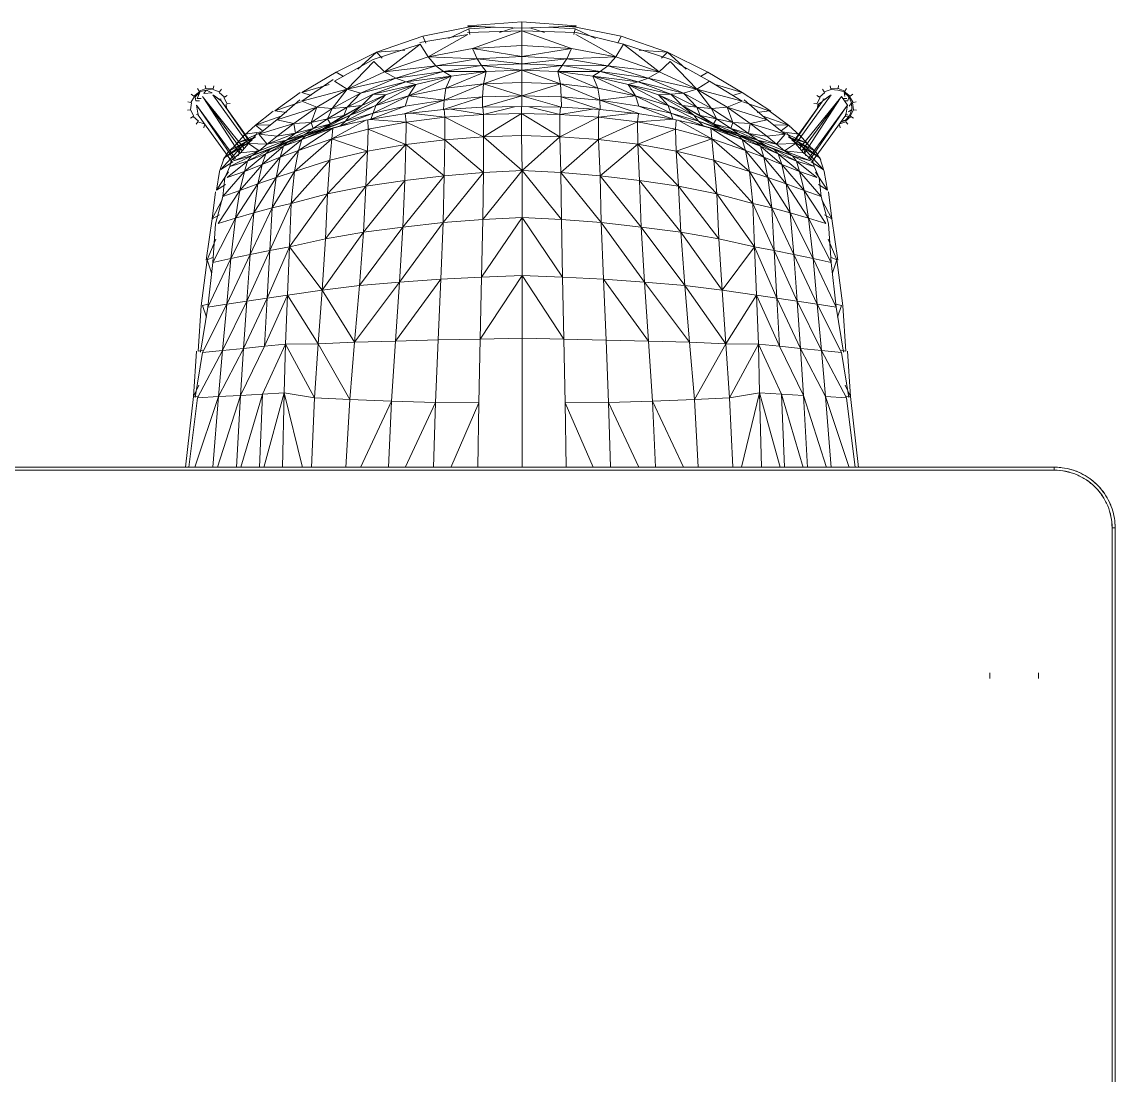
# Model space of a CAD drawing. Header units: millimetres. Extents: x 79795 to 317870, y -36033 to 97293.
# Drawn here: x 200288 to 201007, y 25207 to 25900 of the extents above; entities that cross this region are included whole.
import ezdxf

# ---------------------------------------------------------------- set-up
doc = ezdxf.new("R2010")
doc.units = ezdxf.units.MM
doc.header["$MEASUREMENT"] = 0
doc.layers.get('0').update_dxf_attribs({"linetype": 'CONTINUOUS'})
doc.layers.add('G-IMPT', color=8, linetype='CONTINUOUS', lineweight=9)

# ---------------------------------------------------------------- blocks, each defined once
blk = doc.blocks.new('OLA high stool - Kin high stool_dwg_KIN602 - GLIDES-V345-Level 4')
at = {"layer": 'G-IMPT'}
for p, q in [((-8.325, 8.349), (-8.215, 8.496)), ((-8.264, 8.564), (-8.215, 8.496)), ((-8.203, 8.48), (-8.046, 8.574)), ((-8.066, 8.655), (-8.046, 8.574)), ((-8.041, 8.554), (-7.859, 8.581)), ((-7.848, 8.663), (-7.859, 8.581)), ((-7.859, 8.581), (-7.695, 8.499)), ((-7.643, 8.587), (-7.684, 8.516)), ((-7.684, 8.516), (-7.564, 8.377)), ((-8.413, 8.404), (-8.342, 8.359)), ((-8.342, 8.359), (-8.407, 8.184)), ((-8.325, 8.349), (-8.367, 8.178)), ((-8.367, 8.178), (-8.278, 8.234)), ((-8.308, 8.338), (-8.192, 8.463)), ((-8.308, 8.338), (-8.153, 8.41)), ((-8.298, 8.02), (-8.278, 8.234)), ((-8.192, 8.463), (-8.087, 8.441)), ((-8.153, 8.41), (-8.15, 8.309)), ((-8.087, 8.441), (-8.088, 8.354)), ((-7.738, 8.426), (-7.745, 8.372)), ((-7.483, 8.439), (-7.547, 8.389)), ((-7.547, 8.389), (-7.493, 8.226)), ((-7.392, 8.24), (-7.47, 8.219)), ((-8.407, 8.184), (-8.488, 8.199)), ((-8.48, 7.981), (-8.4, 7.998)), ((-8.407, 8.184), (-8.4, 7.998)), ((-8.4, 7.998), (-8.367, 8.178)), ((-8.322, 7.828), (-8.38, 8.002)), ((-8.367, 8.178), (-8.298, 8.02)), ((-8.389, 7.783), (-8.322, 7.828)), ((-8.185, 7.701), (-8.306, 7.84)), ((-8.229, 7.634), (-8.185, 7.701)), ((-8.01, 7.636), (-8.175, 7.718)), ((-8.133, 7.86), (-8.13, 7.788)), ((-8.13, 7.788), (-8.123, 7.847)), ((-7.893, 7.648), (-8.007, 7.656)), ((-8.025, 7.558), (-8.01, 7.636)), ((-8.185, -7.701), (-8.229, -7.634)), ((-8.01, -7.636), (-8.175, -7.718)), ((-8.01, -7.636), (-8.025, -7.558)), ((-8.322, -7.828), (-8.389, -7.783)), ((-8.322, -7.828), (-8.38, -8.002)), ((-8.185, -7.701), (-8.306, -7.84)), ((-8.133, -7.86), (-8.13, -7.788)), ((-8.13, -7.788), (-8.122, -7.846)), ((-8.004, -7.676), (-8.062, -7.763)), ((-7.893, -7.648), (-8.007, -7.656)), ((-8.004, -7.676), (-7.936, -7.679)), ((-8.488, -8.199), (-8.407, -8.184)), ((-8.4, -7.998), (-8.48, -7.981)), ((-8.48, -7.983), (-8.48, -7.981)), ((-8.4, -7.998), (-8.407, -8.184)), ((-8.407, -8.184), (-8.342, -8.359)), ((-8.38, -8.002), (-8.367, -8.178)), ((-8.325, -8.349), (-8.367, -8.178)), ((-8.342, -8.359), (-8.413, -8.404)), ((-8.325, -8.349), (-8.215, -8.496)), ((-8.308, -8.338), (-8.203, -8.357)), ((-8.308, -8.338), (-8.192, -8.463)), ((-8.203, -8.48), (-8.046, -8.574)), ((-8.192, -8.463), (-8.087, -8.441)), ((-8.192, -8.463), (-8.087, -8.441)), ((-8.192, -8.463), (-8.036, -8.535)), ((-8.153, -8.41), (-8.15, -8.309)), ((-8.087, -8.441), (-8.088, -8.354)), ((-8.036, -8.535), (-7.948, -8.474)), ((-8.036, -8.535), (-7.948, -8.474)), ((-7.866, -8.541), (-7.806, -8.451)), ((-7.866, -8.541), (-7.806, -8.451)), ((-7.866, -8.541), (-7.705, -8.482)), ((-7.738, -8.426), (-7.744, -8.372)), ((-7.705, -8.482), (-7.58, -8.365)), ((-7.705, -8.482), (-7.684, -8.376)), ((-7.705, -8.482), (-7.684, -8.376)), ((-7.684, -8.516), (-7.564, -8.377)), ((-7.58, -8.365), (-7.593, -8.299)), ((-7.58, -8.365), (-7.593, -8.299)), ((-7.58, -8.365), (-7.528, -8.251)), ((-7.547, -8.389), (-7.493, -8.226)), ((-7.547, -8.389), (-7.483, -8.439)), ((-7.47, -8.219), (-7.392, -8.24)), ((-8.215, -8.496), (-8.264, -8.564)), ((-8.046, -8.574), (-8.066, -8.655)), ((-8.041, -8.554), (-7.859, -8.581)), ((-8.036, -8.535), (-7.866, -8.541)), ((-7.859, -8.581), (-7.695, -8.499)), ((-7.859, -8.581), (-7.848, -8.663)), ((-7.684, -8.516), (-7.643, -8.587))]:
    blk.add_line(p, q, dxfattribs=at)
blk = doc.blocks.new('OLA high stool - Kin high stool_dwg_KIN602 - FRAME-V346-Level 4')
at = {"layer": 'G-IMPT'}
for p, q in [((0.082, 16.677), (0.046, 16.703)), ((0.266, 16.861), (0.302, 16.835)), ((0.266, 16.861), (0.53, 16.819)), ((0.272, 16.857), (0.528, 16.816)), ((1.689, 15.884), (0.302, 16.835)), ((0.302, 16.835), (1.651, 15.849)), ((0.566, 16.793), (0.53, 16.819)), ((1.757, 15.93), (0.566, 16.793)), ((1.269, 15.517), (0, 16.437)), ((0.155, 16.219), (0, 16.437)), ((1.531, 15.739), (0.082, 16.677)), ((0.082, 16.677), (1.455, 15.673)), ((0.082, 16.677), (1.391, 15.62)), ((0.156, 16.222), (0.031, 16.396)), ((0.191, 16.192), (0.155, 16.218)), ((1.227, 15.473), (0.191, 16.192)), ((0.191, 16.192), (1.215, 15.46)), ((0, 0.425), (1.269, 1.344)), ((1.391, 1.242), (0.082, 0.184)), ((0.082, 0.184), (1.455, 1.188)), ((0.191, 0.669), (1.214, 1.401)), ((0.191, 0.669), (1.227, 1.388)), ((1.531, 1.122), (0.082, 0.184)), ((0.302, 0.026), (1.651, 1.013)), ((0.302, 0.026), (1.689, 0.978)), ((0.566, 0.068), (1.757, 0.931)), ((0.017, 0.448), (0.155, 0.643)), ((0.156, 0.64), (0.031, 0.465)), ((0.191, 0.669), (0.155, 0.643)), ((0.082, 0.184), (0.046, 0.158)), ((0.046, 0.158), (0.266, 0)), ((0.266, 0), (0.53, 0.043)), ((0.266, 0), (0.302, 0.026)), ((0.529, 0.044), (0.272, 0.004)), ((0.566, 0.068), (0.53, 0.043))]:
    blk.add_line(p, q, dxfattribs=at)
blk = doc.blocks.new('OLA high stool - Kin high stool_dwg_KIN602 - SHELL-V347-Level 4')
at = {"layer": 'G-IMPT'}
for p, q in [((-0.434, 8.506), (-1.605, 8.425)), ((-0.434, 8.506), (-0.723, 8.366)), ((-0.441, 8.398), (-0.434, 8.506)), ((-0.434, 8.506), (1.402, 8.713)), ((-0.397, 8.403), (1.402, 8.628)), ((-3.975, 8.149), (-2.784, 8.305)), ((-2.827, 8.128), (-2.792, 8.268)), ((-2.823, 7.646), (-1.571, 8.268)), ((-2.484, 8.166), (-2.792, 8.268)), ((-2.784, 8.305), (-1.609, 8.385)), ((-2.748, 8.137), (-1.576, 8.326)), ((-1.609, 8.385), (-1.628, 8.262)), ((-1.622, 7.753), (-0.397, 8.403)), ((-1.571, 8.268), (-1.622, 7.753)), ((-1.571, 8.268), (-0.404, 8.462)), ((-0.428, 7.859), (1.402, 8.471)), ((-0.397, 8.403), (-0.428, 7.859)), ((-5.733, 7.939), (-5.031, 8.022)), ((-4.908, 7.939), (-5.61, 7.749)), ((-5.031, 8.022), (-5.527, 7.763)), ((-5.031, 8.022), (-5.141, 7.829)), ((-5.047, 7.421), (-3.9, 8.007)), ((-3.961, 8.18), (-5.031, 8.022)), ((-3.9, 8.007), (-4.908, 7.939)), ((-3.975, 8.149), (-4.506, 7.925)), ((-4.038, 7.988), (-3.975, 8.149)), ((-4.004, 7.539), (-2.748, 8.137)), ((-3.9, 8.007), (-4.004, 7.539)), ((-3.638, 8.037), (-3.975, 8.149)), ((-3.9, 8.007), (-2.748, 8.137)), ((-2.748, 8.137), (-2.823, 7.646)), ((-0.428, 7.859), (1.403, 8.001)), ((-6.611, 7.712), (-6.98, 7.22)), ((-6.308, 7.795), (-6.884, 7.283)), ((-6.884, 7.283), (-6.611, 7.712)), ((-6.559, 7.738), (-6.783, 7.59)), ((-6.26, 7.828), (-6.611, 7.712)), ((-6.308, 7.795), (-6.511, 7.487)), ((-6.095, 7.695), (-6.386, 7.561)), ((-5.773, 7.909), (-6.26, 7.828)), ((-6.259, 7.187), (-5.61, 7.749)), ((-5.773, 7.909), (-6.247, 7.599)), ((-5.61, 7.749), (-6.095, 7.695)), ((-5.92, 7.678), (-5.773, 7.909)), ((-5.769, 7.303), (-4.91, 7.869)), ((-5.61, 7.749), (-5.769, 7.303)), ((-5.047, 7.421), (-4.91, 7.869)), ((-4.111, 7.04), (-2.823, 7.646)), ((-2.823, 7.646), (-4.004, 7.539)), ((-2.904, 7.127), (-1.622, 7.753)), ((-2.823, 7.646), (-2.904, 7.127)), ((-2.823, 7.646), (-1.622, 7.753)), ((-1.677, 7.21), (-0.428, 7.859)), ((-1.622, 7.753), (-1.677, 7.21)), ((-1.622, 7.753), (-0.428, 7.859)), ((-0.461, 7.289), (1.403, 7.886)), ((-0.428, 7.859), (-0.461, 7.289)), ((-6.962, 7.409), (-7.228, 7.164)), ((-6.783, 7.59), (-7.149, 6.902)), ((-6.783, 7.59), (-7.027, 7.157)), ((-6.74, 7.626), (-7.002, 7.356)), ((-6.795, 6.801), (-6.538, 7.471)), ((-6.541, 7.529), (-6.741, 7.285)), ((-6.662, 7.001), (-6.386, 7.561)), ((-6.662, 7.001), (-6.538, 7.471)), ((-6.386, 7.561), (-6.541, 7.529)), ((-6.529, 7.104), (-6.103, 7.637)), ((-6.529, 7.104), (-6.386, 7.561)), ((-6.259, 7.187), (-6.103, 7.637)), ((-5.939, 6.838), (-5.047, 7.421)), ((-5.769, 7.303), (-5.047, 7.421)), ((-5.185, 6.946), (-4.004, 7.539)), ((-5.185, 6.946), (-5.047, 7.421)), ((-5.047, 7.421), (-4.004, 7.539)), ((-4.004, 7.539), (-4.111, 7.04)), ((-0.461, 7.289), (1.403, 7.396)), ((-7.461, 6.9), (-7.191, 7.197)), ((-7.228, 7.164), (-7.287, 6.741)), ((-7.002, 7.356), (-7.257, 6.779)), ((-6.985, 7.081), (-7.247, 6.867)), ((-7.161, 6.888), (-7.027, 7.157)), ((-7.002, 7.356), (-7.149, 6.902)), ((-7.027, 7.157), (-7.149, 6.902)), ((-6.884, 7.283), (-7.072, 6.985)), ((-7.002, 7.18), (-6.884, 7.283)), ((-7.001, 7.063), (-6.884, 7.283)), ((-6.741, 7.285), (-6.985, 7.081)), ((-6.97, 6.594), (-6.985, 7.081)), ((-6.985, 7.081), (-6.795, 6.801)), ((-6.668, 7.352), (-6.884, 7.283)), ((-6.84, 6.521), (-6.529, 7.104)), ((-6.795, 6.801), (-6.741, 7.285)), ((-6.715, 6.636), (-6.259, 7.187)), ((-6.529, 7.104), (-6.715, 6.636)), ((-6.662, 7.001), (-6.529, 7.104)), ((-6.529, 7.104), (-6.259, 7.187)), ((-6.444, 6.724), (-6.259, 7.187)), ((-6.435, 6.731), (-5.769, 7.303)), ((-6.259, 7.187), (-5.769, 7.303)), ((-5.769, 7.303), (-5.939, 6.838)), ((-4.213, 6.533), (-2.904, 7.127)), ((-4.111, 7.04), (-2.904, 7.127)), ((-2.982, 6.602), (-1.677, 7.21)), ((-2.904, 7.127), (-2.982, 6.602)), ((-2.904, 7.127), (-1.677, 7.21)), ((-1.731, 6.668), (-0.461, 7.289)), ((-1.731, 6.668), (-1.677, 7.21)), ((-1.677, 7.21), (-0.461, 7.289)), ((-0.461, 7.289), (-0.493, 6.722)), ((-0.493, 6.722), (1.403, 7.281)), ((-7.461, 6.9), (-7.822, 6.442)), ((-7.461, 6.9), (-7.701, 6.215)), ((-7.229, 6.813), (-7.602, 6.35)), ((-7.504, 5.91), (-7.229, 6.813)), ((-7.47, 6.514), (-7.461, 6.9)), ((-7.323, 6.731), (-7.461, 6.9)), ((-7.176, 6.343), (-7.229, 6.813)), ((-7.229, 6.813), (-6.97, 6.594)), ((-7.075, 7.042), (-7.119, 6.934)), ((-7.071, 6.094), (-6.795, 6.801)), ((-6.97, 6.594), (-6.795, 6.801)), ((-6.931, 6.309), (-6.662, 7.001)), ((-6.84, 6.521), (-6.662, 7.001)), ((-6.795, 6.801), (-6.662, 7.001)), ((-6.632, 6.261), (-5.939, 6.838)), ((-6.444, 6.724), (-5.939, 6.838)), ((-6.107, 6.368), (-5.185, 6.946)), ((-5.939, 6.838), (-6.107, 6.368)), ((-5.939, 6.838), (-5.185, 6.946)), ((-5.315, 6.465), (-4.111, 7.04)), ((-5.315, 6.465), (-5.185, 6.946)), ((-5.185, 6.946), (-4.111, 7.04)), ((-4.111, 7.04), (-4.213, 6.533)), ((-0.493, 6.722), (1.404, 6.8)), ((-6.97, 6.594), (-7.249, 5.861)), ((-7.176, 6.343), (-6.97, 6.594)), ((-7.104, 5.833), (-6.84, 6.521)), ((-7.071, 6.094), (-6.97, 6.594)), ((-7.004, 6.109), (-6.715, 6.636)), ((-6.953, 6.25), (-6.84, 6.521)), ((-6.931, 6.309), (-6.84, 6.521)), ((-6.913, 6.172), (-6.444, 6.724)), ((-6.913, 6.172), (-6.715, 6.636)), ((-6.715, 6.636), (-6.84, 6.521)), ((-6.715, 6.636), (-6.444, 6.724)), ((-6.632, 6.261), (-6.444, 6.724)), ((-5.432, 5.974), (-4.213, 6.533)), ((-4.213, 6.533), (-5.315, 6.465)), ((-4.306, 6.017), (-2.982, 6.602)), ((-4.213, 6.533), (-4.306, 6.017)), ((-4.213, 6.533), (-2.982, 6.602)), ((-3.057, 6.07), (-1.731, 6.668)), ((-2.982, 6.602), (-3.057, 6.07)), ((-1.731, 6.668), (-2.982, 6.602)), ((-0.493, 6.722), (-1.786, 6.121)), ((-1.786, 6.121), (-1.731, 6.668)), ((-0.493, 6.722), (-0.525, 6.154)), ((-0.525, 6.154), (1.404, 6.684)), ((-8.309, 5.741), (-7.829, 6.402)), ((-7.602, 6.35), (-8.113, 5.749)), ((-7.829, 6.402), (-8.065, 5.719)), ((-7.926, 5.31), (-7.602, 6.35)), ((-7.829, 6.402), (-7.791, 6.093)), ((-7.602, 6.35), (-7.504, 5.91)), ((-7.504, 5.91), (-7.176, 6.343)), ((-7.249, 5.861), (-7.176, 6.343)), ((-6.931, 6.309), (-7.222, 5.62)), ((-7.104, 5.833), (-6.931, 6.309)), ((-7.091, 5.7), (-6.632, 6.261)), ((-6.931, 6.309), (-7.071, 6.094)), ((-6.913, 6.172), (-6.632, 6.261)), ((-6.802, 5.788), (-6.107, 6.368)), ((-6.802, 5.788), (-6.632, 6.261)), ((-6.632, 6.261), (-6.107, 6.368)), ((-6.258, 5.888), (-5.315, 6.465)), ((-6.107, 6.368), (-6.258, 5.888)), ((-6.107, 6.368), (-5.315, 6.465)), ((-5.432, 5.974), (-5.315, 6.465)), ((-7.071, 6.094), (-7.377, 5.411)), ((-7.071, 6.094), (-7.249, 5.861)), ((-7.222, 5.62), (-7.071, 6.094)), ((-7.141, 5.722), (-6.913, 6.172)), ((-7.091, 5.7), (-6.913, 6.172)), ((-6.913, 6.172), (-7.019, 6.067)), ((-6.552, 4.975), (-5.432, 5.974)), ((-6.258, 5.888), (-5.432, 5.974)), ((-5.678, 5.037), (-4.306, 6.017)), ((-5.678, 5.037), (-5.432, 5.974)), ((-5.432, 5.974), (-4.306, 6.017)), ((-4.306, 6.017), (-4.515, 5.088)), ((-4.306, 6.017), (-3.057, 6.07)), ((-4.306, 6.017), (-3.185, 5.176)), ((-3.057, 6.07), (-3.185, 5.176)), ((-3.057, 6.07), (-1.786, 6.121)), ((-3.057, 6.07), (-1.797, 5.276)), ((-1.797, 5.276), (-1.786, 6.121)), ((-1.786, 6.121), (-0.525, 6.154)), ((-1.786, 6.121), (-0.399, 5.369)), ((1.404, 6.204), (-0.525, 6.154)), ((-0.525, 6.154), (1.405, 5.68)), ((-0.525, 6.154), (-0.399, 5.369)), ((-8.835, 4.811), (-8.303, 5.701)), ((-8.644, 4.891), (-8.078, 5.701)), ((-8.303, 5.701), (-8.514, 4.995)), ((-8.392, 4.523), (-8.078, 5.701)), ((-8.228, 5.458), (-8.303, 5.701)), ((-7.926, 5.31), (-8.078, 5.701)), ((-7.504, 5.91), (-7.926, 5.31)), ((-7.533, 5.461), (-7.504, 5.91)), ((-7.533, 5.461), (-7.249, 5.861)), ((-7.249, 5.861), (-7.504, 5.91)), ((-7.378, 4.894), (-6.802, 5.788)), ((-7.378, 4.894), (-7.091, 5.7)), ((-7.249, 5.861), (-7.377, 5.411)), ((-7.365, 5.145), (-7.104, 5.833)), ((-7.327, 5.128), (-7.091, 5.7)), ((-7.265, 5.354), (-7.104, 5.833)), ((-7.222, 5.62), (-7.104, 5.833)), ((-7.178, 5.613), (-7.091, 5.7)), ((-7.107, 4.921), (-6.258, 5.888)), ((-7.107, 4.921), (-6.802, 5.788)), ((-6.802, 5.788), (-7.091, 5.7)), ((-6.802, 5.788), (-6.258, 5.888)), ((-6.258, 5.888), (-6.552, 4.975)), ((-7.533, 5.461), (-7.926, 5.31)), ((-7.891, 4.911), (-7.533, 5.461)), ((-7.623, 5.036), (-7.533, 5.461)), ((-7.377, 5.411), (-7.623, 5.036)), ((-7.377, 5.411), (-7.533, 5.461)), ((-7.222, 5.62), (-7.498, 4.96)), ((-7.498, 4.96), (-7.377, 5.411)), ((-7.377, 5.411), (-7.222, 5.62)), ((-7.222, 5.62), (-7.365, 5.145)), ((1.405, 5.454), (-0.399, 5.369)), ((-7.926, 5.31), (-8.392, 4.523)), ((-7.891, 4.911), (-7.926, 5.31)), ((-7.723, 4.452), (-7.365, 5.145)), ((-7.56, 4.571), (-7.265, 5.354)), ((-7.56, 4.571), (-7.365, 5.145)), ((-7.365, 5.145), (-7.498, 4.96)), ((-7.445, 4.695), (-7.265, 5.354)), ((-7.265, 5.354), (-7.365, 5.145)), ((-4.692, 4.102), (-3.185, 5.176)), ((-4.515, 5.088), (-3.185, 5.176)), ((-3.307, 4.208), (-3.185, 5.176)), ((-3.185, 5.176), (-1.797, 5.276)), ((-3.185, 5.176), (-1.841, 4.334)), ((-1.797, 5.276), (-1.841, 4.334)), ((-0.399, 5.369), (-1.797, 5.276)), ((-1.797, 5.276), (-0.352, 4.46)), ((-0.399, 5.369), (-0.352, 4.46)), ((-9.161, 3.857), (-8.6, 4.857)), ((-8.6, 4.857), (-8.392, 4.523)), ((-7.891, 4.911), (-8.392, 4.523)), ((-7.891, 4.911), (-8.289, 4.181)), ((-7.965, 4.146), (-7.498, 4.96)), ((-7.928, 4.528), (-7.623, 5.036)), ((-7.928, 4.528), (-7.891, 4.911)), ((-7.623, 5.036), (-7.891, 4.911)), ((-7.723, 4.452), (-7.498, 4.96)), ((-7.708, 4.611), (-7.623, 5.036)), ((-7.708, 4.611), (-7.498, 4.96)), ((-7.498, 4.96), (-7.623, 5.036)), ((-7.586, 4.046), (-7.107, 4.921)), ((-7.518, 4.363), (-7.378, 4.894)), ((-7.472, 4.571), (-7.378, 4.894)), ((-7.378, 4.894), (-7.107, 4.921)), ((-7.107, 4.921), (-7.355, 3.982)), ((-6.552, 4.975), (-7.107, 4.921)), ((-7.107, 4.921), (-6.787, 4.004)), ((-6.787, 4.004), (-5.678, 5.037)), ((-6.787, 4.004), (-6.552, 4.975)), ((-6.552, 4.975), (-5.678, 5.037)), ((-5.877, 4.047), (-4.515, 5.088)), ((-5.678, 5.037), (-5.877, 4.047)), ((-5.678, 5.037), (-4.515, 5.088)), ((-4.515, 5.088), (-4.692, 4.102)), ((-9.351, 3.765), (-8.835, 4.811)), ((-8.72, 4.618), (-8.835, 4.811)), ((-7.971, 3.789), (-7.56, 4.571)), ((-7.965, 4.146), (-7.708, 4.611)), ((-7.708, 4.611), (-7.928, 4.528)), ((-7.767, 3.851), (-7.445, 4.695)), ((-7.767, 3.851), (-7.56, 4.571)), ((-7.723, 4.452), (-7.56, 4.571)), ((-7.616, 3.911), (-7.445, 4.695)), ((-7.56, 4.571), (-7.445, 4.695)), ((-0.352, 4.46), (1.406, 4.56)), ((-8.906, 4.247), (-9.351, 3.765)), ((-9.111, 3.837), (-8.392, 4.523)), ((-8.392, 4.523), (-8.843, 3.556)), ((-8.392, 4.523), (-8.675, 3.27)), ((-8.392, 4.523), (-8.289, 4.181)), ((-7.928, 4.528), (-8.289, 4.181)), ((-7.928, 4.528), (-8.261, 3.856)), ((-8.242, 3.532), (-7.723, 4.452)), ((-7.973, 3.786), (-7.723, 4.452)), ((-7.965, 4.146), (-7.928, 4.528)), ((-7.723, 4.452), (-7.965, 4.146)), ((-3.394, 3.168), (-1.841, 4.334)), ((-3.307, 4.208), (-1.841, 4.334)), ((-1.867, 3.272), (-1.841, 4.334)), ((-1.841, 4.334), (-0.352, 4.46)), ((-0.352, 4.46), (-0.307, 3.377)), ((-8.675, 3.27), (-8.289, 4.181)), ((-8.289, 4.181), (-8.585, 3.006)), ((-7.965, 4.146), (-8.261, 3.856)), ((-8.242, 3.532), (-7.965, 4.146)), ((-7.597, 3.995), (-7.355, 3.982)), ((-7.355, 3.982), (-7.541, 3.001)), ((-7.355, 3.982), (-6.787, 4.004)), ((-7.355, 3.982), (-6.963, 3.009)), ((-6.963, 3.009), (-5.877, 4.047)), ((-6.787, 4.004), (-6.963, 3.009)), ((-6.787, 4.004), (-5.877, 4.047)), ((-6.024, 3.035), (-4.692, 4.102)), ((-6.024, 3.035), (-5.877, 4.047)), ((-5.877, 4.047), (-4.692, 4.102)), ((-4.821, 3.081), (-3.307, 4.208)), ((-4.692, 4.102), (-4.821, 3.081)), ((-4.692, 4.102), (-3.307, 4.208)), ((-3.307, 4.208), (-3.394, 3.168)), ((-0.307, 3.377), (1.406, 4.184)), ((-9.761, 2.567), (-9.351, 3.765)), ((-9.554, 2.632), (-9.161, 3.857)), ((-9.351, 3.765), (-9.406, 3.035)), ((-9.192, 3.616), (-9.351, 3.765)), ((-9.111, 3.837), (-8.843, 3.556)), ((-8.261, 3.856), (-8.585, 3.006)), ((-8.261, 3.856), (-8.509, 2.746)), ((-8.509, 2.746), (-7.973, 3.786)), ((-8.261, 3.856), (-8.242, 3.532)), ((-8.242, 3.532), (-7.973, 3.786)), ((-8.217, 2.942), (-7.767, 3.851)), ((-8.217, 2.942), (-7.973, 3.786)), ((-7.973, 3.786), (-7.767, 3.851)), ((-7.948, 3.026), (-7.616, 3.911)), ((-7.767, 3.851), (-7.948, 3.026)), ((-7.767, 3.851), (-7.616, 3.911)), ((-7.754, 3.053), (-7.616, 3.911)), ((-7.61, 3.939), (-7.541, 3.001)), ((-9.554, 2.632), (-8.843, 3.556)), ((-8.843, 3.556), (-9.228, 2.432)), ((-8.843, 3.556), (-8.996, 2.227)), ((-8.843, 3.556), (-8.675, 3.27)), ((-8.242, 3.532), (-8.509, 2.746)), ((-0.307, 3.377), (1.407, 3.456)), ((-8.675, 3.27), (-8.996, 2.227)), ((-8.675, 3.27), (-8.851, 2.028)), ((-8.585, 3.006), (-8.675, 3.27)), ((-4.935, 2.045), (-3.394, 3.168)), ((-4.821, 3.081), (-3.394, 3.168)), ((-3.471, 2.102), (-1.867, 3.272)), ((-3.394, 3.168), (-3.471, 2.102)), ((-3.394, 3.168), (-1.867, 3.272)), ((-1.867, 3.272), (-1.895, 2.171)), ((-0.307, 3.377), (-1.867, 3.272)), ((-0.307, 3.377), (-0.279, 2.24)), ((-8.585, 3.006), (-8.851, 2.028)), ((-8.585, 3.006), (-8.727, 1.831)), ((-8.727, 1.831), (-8.217, 2.942)), ((-8.585, 3.006), (-8.509, 2.746)), ((-8.509, 2.746), (-8.217, 2.942)), ((-8.217, 2.942), (-8.417, 1.968)), ((-7.948, 3.026), (-8.217, 2.942)), ((-8.106, 2.018), (-8.217, 2.942)), ((-8.106, 2.018), (-7.754, 3.053)), ((-8.106, 2.018), (-7.948, 3.026)), ((-7.863, 2.033), (-7.754, 3.053)), ((-7.772, 2.888), (-7.664, 1.994)), ((-7.541, 3.001), (-7.764, 3.025)), ((-7.541, 3.001), (-7.664, 1.994)), ((-6.963, 3.009), (-7.541, 3.001)), ((-7.541, 3.001), (-7.084, 1.999)), ((-6.963, 3.009), (-7.084, 1.999)), ((-6.963, 3.009), (-6.024, 3.035)), ((-6.148, 2.013), (-6.963, 3.009)), ((-6.148, 2.013), (-4.821, 3.081)), ((-6.148, 2.013), (-6.024, 3.035)), ((-6.024, 3.035), (-4.821, 3.081)), ((-4.821, 3.081), (-4.935, 2.045)), ((-0.279, 2.24), (1.407, 3.026)), ((-9.994, 1.391), (-9.761, 2.567)), ((-9.604, 2.642), (-9.807, 1.398)), ((-9.584, 2.486), (-9.761, 2.567)), ((-9.228, 2.432), (-9.554, 2.632)), ((-8.727, 1.831), (-8.509, 2.746)), ((-9.807, 1.398), (-9.228, 2.432)), ((-9.447, 1.28), (-9.228, 2.432)), ((-9.228, 2.432), (-8.996, 2.227)), ((-9.228, 2.432), (-9.179, 1.159)), ((-0.279, 2.24), (1.408, 2.29)), ((-8.996, 2.227), (-9.179, 1.159)), ((-8.996, 2.227), (-9.001, 1.044)), ((-8.851, 2.028), (-9.001, 1.044)), ((-8.996, 2.227), (-8.851, 2.028)), ((-8.851, 2.028), (-8.727, 1.831)), ((-8.851, 2.028), (-8.847, 0.931)), ((-8.529, 1), (-8.106, 2.018)), ((-8.417, 1.968), (-8.106, 2.018)), ((-8.193, 1.022), (-7.863, 2.033)), ((-8.193, 1.022), (-8.106, 2.018)), ((-7.863, 2.033), (-8.106, 2.018)), ((-7.922, 1.026), (-7.863, 2.033)), ((-7.87, 2.012), (-7.664, 1.994)), ((-7.664, 1.994), (-7.733, 0.999)), ((-7.664, 1.994), (-7.084, 1.999)), ((-7.664, 1.994), (-7.159, 1)), ((-7.159, 1), (-7.084, 1.999)), ((-7.084, 1.999), (-6.148, 2.013)), ((-6.231, 0.998), (-7.084, 1.999)), ((-6.231, 0.998), (-4.935, 2.045)), ((-6.148, 2.013), (-6.231, 0.998)), ((-6.148, 2.013), (-4.935, 2.045)), ((-4.935, 2.045), (-5.013, 1.015)), ((-4.935, 2.045), (-3.471, 2.102)), ((-3.471, 2.102), (-3.526, 1.044)), ((-3.471, 2.102), (-1.895, 2.171)), ((-1.895, 2.171), (-1.919, 1.08)), ((-1.895, 2.171), (-0.279, 2.24)), ((-0.279, 2.24), (-0.27, 1.115)), ((-9.704, 1.902), (-9.955, 1.379)), ((-8.847, 0.931), (-8.417, 1.968)), ((-8.847, 0.931), (-8.727, 1.831)), ((-8.727, 1.831), (-8.417, 1.968)), ((-8.417, 1.968), (-8.529, 1)), ((-7.874, 1.838), (-7.733, 0.999)), ((-0.27, 1.115), (1.408, 1.843)), ((-10.136, 0.001), (-10.033, 1.403)), ((-10.021, 1.13), (-9.994, 1.391)), ((-9.97, 0), (-10.02, 1.412)), ((-9.955, 1.379), (-10, 0.674)), ((-9.811, 1.346), (-9.955, 1.379)), ((-9.899, 0), (-9.859, 1.407)), ((-9.899, 0), (-9.447, 1.28)), ((-9.523, 0), (-9.447, 1.28)), ((-9.179, 1.159), (-9.447, 1.28)), ((-9.447, 1.28), (-9.239, 0)), ((-9.179, 1.159), (-9.239, 0)), ((-9.179, 1.159), (-9.001, 1.044)), ((-9.179, 1.159), (-9.05, 0)), ((-0.27, 1.115), (1.409, 1.14)), ((-9.001, 1.044), (-9.05, 0)), ((-9.001, 1.044), (-8.847, 0.931)), ((-9.001, 1.044), (-8.884, 0)), ((-8.884, 0), (-8.529, 1)), ((-8.884, 0), (-8.847, 0.931)), ((-8.529, 1), (-8.847, 0.931)), ((-8.529, 1), (-8.565, 0)), ((-8.529, 1), (-8.193, 1.022)), ((-8.529, 1), (-8.221, 0.003)), ((-8.221, 0.003), (-7.922, 1.026)), ((-8.221, 0.003), (-8.193, 1.022)), ((-7.922, 1.026), (-8.193, 1.022)), ((-7.94, 0.005), (-7.922, 1.026)), ((-7.733, 0.999), (-7.937, 0.194)), ((-7.733, 0.999), (-7.926, 1.01)), ((-7.159, 1), (-7.758, 0.012)), ((-7.733, 0.999), (-7.758, 0.012)), ((-7.159, 1), (-7.733, 0.999)), ((-7.194, 0.013), (-7.159, 1)), ((-7.159, 1), (-6.231, 0.998)), ((-6.286, -0.006), (-7.159, 1)), ((-6.286, -0.006), (-5.013, 1.015)), ((-6.231, 0.998), (-6.286, -0.006)), ((-6.231, 0.998), (-5.013, 1.015)), ((-5.068, -0.006), (-3.526, 1.044)), ((-5.013, 1.015), (-5.068, -0.006)), ((-3.526, 1.044), (-5.013, 1.015)), ((-3.567, -0.006), (-1.919, 1.08)), ((-3.526, 1.044), (-3.567, -0.006)), ((-3.526, 1.044), (-1.919, 1.08)), ((-1.919, 1.08), (-1.941, -0.004)), ((-1.919, 1.08), (-0.27, 1.115)), ((-9.861, 0.582), (-9.979, 0.204)), ((-10.136, 0.001), (-9.97, 0)), ((-10.033, -1.403), (-10.136, 0.001)), ((-9.899, 0), (-9.97, 0)), ((-9.899, 0), (-9.523, 0)), ((-9.523, 0), (-9.239, 0)), ((-9.447, -1.28), (-9.523, 0)), ((-9.239, 0), (-9.447, -1.28)), ((-9.239, 0), (-9.05, 0)), ((-9.239, 0), (-9.179, -1.159)), ((-9.05, 0), (-9.179, -1.159)), ((-9.05, 0), (-8.884, 0)), ((-9.05, 0), (-9.001, -1.044)), ((-8.884, 0), (-9.001, -1.044)), ((-8.884, 0), (-8.565, 0)), ((-8.847, -0.931), (-8.884, 0)), ((-8.529, -0.999), (-8.884, 0)), ((-8.565, 0), (-8.221, 0.003)), ((-8.565, 0), (-8.529, -0.999)), ((-8.221, 0.003), (-8.529, -0.999)), ((-8.221, 0.003), (-7.94, 0.005)), ((-8.193, -1.018), (-8.221, 0.003)), ((-7.922, -1.019), (-8.221, 0.003)), ((-7.94, 0.009), (-7.758, 0.012)), ((-7.922, -1.019), (-7.94, 0.005)), ((-7.758, 0.012), (-7.194, 0.013)), ((-7.758, 0.012), (-7.159, -0.978)), ((-7.758, 0.012), (-7.734, -0.979)), ((-7.194, 0.013), (-6.286, -0.006)), ((-7.159, -0.978), (-7.194, 0.013)), ((-10.02, -1.412), (-9.97, 0)), ((-9.979, -0.205), (-9.861, -0.582)), ((-9.447, -1.28), (-9.899, 0)), ((-9.859, -1.407), (-9.899, 0)), ((-7.937, -0.176), (-7.734, -0.979)), ((-7.159, -0.978), (-6.286, -0.006)), ((-6.286, -0.006), (-5.068, -0.006)), ((-5.013, -1.025), (-6.286, -0.006)), ((-6.286, -0.006), (-6.23, -1.008)), ((-5.068, -0.006), (-3.567, -0.006)), ((-3.526, -1.053), (-5.068, -0.006)), ((-5.068, -0.006), (-5.013, -1.025)), ((-3.567, -0.006), (-1.941, -0.004)), ((-3.526, -1.053), (-3.567, -0.006)), ((-1.918, -1.087), (-3.567, -0.006)), ((-1.941, -0.004), (-0.275, -0.003)), ((-1.941, -0.004), (-1.918, -1.087)), ((-0.275, -0.003), (1.41, -0.003)), ((-10, -0.675), (-9.955, -1.379)), ((-9.994, -1.391), (-10.021, -1.13)), ((-9.001, -1.044), (-9.179, -1.159)), ((-8.847, -0.931), (-9.001, -1.044)), ((-9.001, -1.044), (-8.851, -2.028)), ((-9.001, -1.044), (-8.996, -2.227)), ((-8.847, -0.931), (-8.851, -2.028)), ((-8.727, -1.831), (-8.847, -0.931)), ((-8.418, -1.967), (-8.847, -0.931)), ((-8.529, -0.999), (-8.847, -0.931)), ((-8.529, -0.999), (-8.193, -1.018)), ((-8.107, -2.015), (-8.529, -0.999)), ((-8.529, -0.999), (-8.418, -1.967)), ((-8.107, -2.015), (-8.193, -1.018)), ((-7.864, -2.026), (-8.193, -1.018)), ((-7.922, -1.019), (-8.193, -1.018)), ((-7.734, -0.979), (-7.929, -0.993)), ((-7.864, -2.026), (-7.922, -1.019)), ((-7.734, -0.979), (-7.875, -1.824)), ((-7.159, -0.978), (-7.734, -0.979)), ((-7.734, -0.979), (-7.666, -1.978)), ((-7.159, -0.978), (-7.666, -1.978)), ((-7.086, -1.982), (-7.159, -0.978)), ((-6.23, -1.008), (-7.159, -0.978)), ((-7.086, -1.982), (-6.23, -1.008)), ((-6.23, -1.008), (-5.013, -1.025)), ((-4.935, -2.053), (-6.23, -1.008)), ((-6.23, -1.008), (-6.148, -2.021)), ((-5.013, -1.025), (-3.526, -1.053)), ((-5.013, -1.025), (-4.935, -2.053)), ((-3.471, -2.11), (-3.526, -1.053)), ((-3.526, -1.053), (-1.918, -1.087)), ((-1.918, -1.087), (-0.27, -1.12)), ((-1.918, -1.087), (-1.894, -2.177)), ((-0.27, -1.12), (-0.279, -2.244)), ((1.402, -1.844), (-0.27, -1.12)), ((1.411, -1.145), (-0.27, -1.12)), ((-9.761, -2.567), (-9.994, -1.391)), ((-9.811, -1.346), (-9.955, -1.379)), ((-9.955, -1.379), (-9.704, -1.902)), ((-9.554, -2.632), (-9.859, -1.407)), ((-9.228, -2.432), (-9.807, -1.398)), ((-9.179, -1.159), (-9.447, -1.28)), ((-9.228, -2.432), (-9.447, -1.28)), ((-9.179, -1.159), (-9.228, -2.432)), ((-9.179, -1.159), (-8.996, -2.227)), ((-8.851, -2.028), (-8.727, -1.831)), ((-8.509, -2.746), (-8.727, -1.831)), ((-8.727, -1.831), (-8.584, -3.006)), ((-8.727, -1.831), (-8.418, -1.967)), ((-8.217, -2.942), (-8.727, -1.831)), ((-8.418, -1.967), (-8.107, -2.015)), ((-8.418, -1.967), (-8.217, -2.942)), ((-7.873, -1.999), (-7.666, -1.978)), ((-7.666, -1.978), (-7.773, -2.877)), ((-7.666, -1.978), (-7.086, -1.982)), ((-7.666, -1.978), (-7.542, -2.989)), ((-8.996, -2.227), (-9.228, -2.432)), ((-8.996, -2.227), (-8.851, -2.028)), ((-8.996, -2.227), (-8.675, -3.27)), ((-8.996, -2.227), (-8.843, -3.556)), ((-8.851, -2.028), (-8.584, -3.006)), ((-8.851, -2.028), (-8.675, -3.27)), ((-8.217, -2.942), (-8.107, -2.015)), ((-7.948, -3.023), (-8.107, -2.015)), ((-7.755, -3.048), (-8.107, -2.015)), ((-7.864, -2.026), (-8.107, -2.015)), ((-7.755, -3.048), (-7.864, -2.026)), ((-7.086, -1.982), (-7.542, -2.989)), ((-7.086, -1.982), (-6.965, -2.996)), ((-6.148, -2.021), (-7.086, -1.982)), ((-6.965, -2.996), (-6.148, -2.021)), ((-6.148, -2.021), (-4.935, -2.053)), ((-6.024, -3.041), (-6.148, -2.021)), ((-4.821, -3.087), (-6.148, -2.021)), ((-4.935, -2.053), (-3.471, -2.11)), ((-3.394, -3.173), (-4.935, -2.053)), ((-4.935, -2.053), (-4.821, -3.087)), ((-1.867, -3.277), (-3.471, -2.11)), ((-3.471, -2.11), (-3.394, -3.173)), ((-1.894, -2.177), (-3.471, -2.11)), ((-1.894, -2.177), (-0.279, -2.244)), ((-1.894, -2.177), (-1.867, -3.277)), ((-0.279, -2.244), (-0.307, -3.381)), ((-0.279, -2.244), (1.402, -2.293)), ((1.403, -3.026), (-0.279, -2.244)), ((-9.584, -2.486), (-9.761, -2.567)), ((-9.554, -2.632), (-9.228, -2.432)), ((-9.228, -2.432), (-8.843, -3.556)), ((-9.351, -3.765), (-9.761, -2.567)), ((-8.843, -3.556), (-9.554, -2.632)), ((-9.161, -3.857), (-9.554, -2.632)), ((-8.509, -2.746), (-8.584, -3.006)), ((-7.973, -3.786), (-8.509, -2.746)), ((-8.509, -2.746), (-8.242, -3.532)), ((-8.217, -2.942), (-8.509, -2.746)), ((-8.509, -2.746), (-8.261, -3.855)), ((-9.406, -3.035), (-9.351, -3.765)), ((-8.675, -3.27), (-8.584, -3.006)), ((-8.584, -3.006), (-8.261, -3.855)), ((-8.584, -3.006), (-8.288, -4.181)), ((-8.217, -2.942), (-7.948, -3.023)), ((-7.973, -3.786), (-8.217, -2.942)), ((-7.767, -3.85), (-8.217, -2.942)), ((-7.616, -3.908), (-7.948, -3.023)), ((-7.948, -3.023), (-7.767, -3.85)), ((-7.542, -2.989), (-7.766, -3.016)), ((-7.616, -3.908), (-7.755, -3.048)), ((-7.542, -2.989), (-7.611, -3.933)), ((-7.542, -2.989), (-7.356, -3.974)), ((-6.965, -2.996), (-7.542, -2.989)), ((-6.965, -2.996), (-7.356, -3.974)), ((-5.876, -4.055), (-6.965, -2.996)), ((-6.965, -2.996), (-6.789, -3.996)), ((-6.024, -3.041), (-6.965, -2.996)), ((-5.876, -4.055), (-6.024, -3.041)), ((-6.024, -3.041), (-4.821, -3.087)), ((-4.691, -4.11), (-6.024, -3.041)), ((-3.306, -4.215), (-4.821, -3.087)), ((-4.821, -3.087), (-4.691, -4.11)), ((-3.394, -3.173), (-4.821, -3.087)), ((-8.843, -3.556), (-8.675, -3.27)), ((-8.675, -3.27), (-8.288, -4.181)), ((-8.675, -3.27), (-8.392, -4.523)), ((-1.84, -4.34), (-3.394, -3.173)), ((-3.394, -3.173), (-3.306, -4.215)), ((-1.867, -3.277), (-3.394, -3.173)), ((-1.84, -4.34), (-1.867, -3.277)), ((-1.867, -3.277), (-0.307, -3.381)), ((-0.307, -3.381), (-0.351, -4.465)), ((-0.307, -3.381), (1.403, -3.459)), ((1.403, -4.185), (-0.307, -3.381)), ((-9.192, -3.616), (-9.351, -3.765)), ((-9.111, -3.837), (-8.843, -3.556)), ((-8.843, -3.556), (-8.392, -4.523)), ((-8.261, -3.855), (-8.242, -3.532)), ((-8.242, -3.532), (-7.973, -3.786)), ((-7.965, -4.146), (-8.242, -3.532)), ((-7.723, -4.452), (-8.242, -3.532)), ((-9.351, -3.765), (-8.835, -4.811)), ((-9.351, -3.765), (-8.906, -4.247)), ((-9.161, -3.857), (-8.6, -4.857)), ((-8.392, -4.523), (-9.111, -3.837)), ((-8.261, -3.855), (-8.288, -4.181)), ((-8.261, -3.855), (-7.965, -4.146)), ((-8.261, -3.855), (-7.928, -4.528)), ((-7.723, -4.452), (-7.973, -3.786)), ((-7.973, -3.786), (-7.767, -3.85)), ((-7.56, -4.571), (-7.973, -3.786)), ((-7.767, -3.85), (-7.616, -3.908)), ((-7.56, -4.571), (-7.767, -3.85)), ((-7.446, -4.693), (-7.767, -3.85)), ((-7.446, -4.693), (-7.616, -3.908)), ((-8.288, -4.181), (-8.392, -4.523)), ((-8.288, -4.181), (-7.928, -4.528)), ((-8.288, -4.181), (-7.891, -4.911)), ((-7.928, -4.528), (-7.965, -4.146)), ((-7.965, -4.146), (-7.723, -4.452)), ((-7.708, -4.611), (-7.965, -4.146)), ((-7.498, -4.96), (-7.965, -4.146)), ((-7.599, -3.989), (-7.356, -3.974)), ((-7.107, -4.917), (-7.588, -4.04)), ((-7.356, -3.974), (-6.789, -3.996)), ((-7.356, -3.974), (-7.107, -4.917)), ((-6.789, -3.996), (-7.107, -4.917)), ((-6.789, -3.996), (-5.876, -4.055)), ((-6.553, -4.971), (-6.789, -3.996)), ((-5.677, -5.041), (-6.789, -3.996)), ((-5.876, -4.055), (-4.691, -4.11)), ((-4.514, -5.093), (-5.876, -4.055)), ((-5.876, -4.055), (-5.677, -5.041)), ((-4.691, -4.11), (-3.306, -4.215)), ((-3.184, -5.181), (-4.691, -4.11)), ((-4.691, -4.11), (-4.514, -5.093)), ((-3.306, -4.215), (-1.84, -4.34)), ((-3.184, -5.181), (-3.306, -4.215)), ((-1.796, -5.28), (-3.306, -4.215)), ((-8.392, -4.523), (-8.6, -4.857)), ((-8.392, -4.523), (-7.891, -4.911)), ((-8.392, -4.523), (-7.926, -5.311)), ((-8.078, -5.701), (-8.392, -4.523)), ((-7.891, -4.911), (-7.928, -4.528)), ((-7.623, -5.036), (-7.928, -4.528)), ((-7.928, -4.528), (-7.708, -4.611)), ((-7.723, -4.452), (-7.56, -4.571)), ((-7.498, -4.96), (-7.723, -4.452)), ((-7.365, -5.145), (-7.723, -4.452)), ((-7.379, -4.891), (-7.518, -4.358)), ((-1.84, -4.34), (-0.351, -4.465)), ((-1.84, -4.34), (-1.796, -5.28)), ((-0.351, -4.465), (-1.796, -5.28)), ((-0.351, -4.465), (-0.398, -5.372)), ((1.403, -4.564), (-0.351, -4.465)), ((-8.835, -4.811), (-8.72, -4.618)), ((-8.835, -4.811), (-8.303, -5.701)), ((-7.623, -5.036), (-7.708, -4.611)), ((-7.498, -4.96), (-7.708, -4.611)), ((-7.365, -5.145), (-7.56, -4.571)), ((-7.265, -5.354), (-7.56, -4.571)), ((-7.446, -4.693), (-7.56, -4.571)), ((-7.379, -4.891), (-7.473, -4.568)), ((-7.265, -5.354), (-7.446, -4.693)), ((-8.6, -4.857), (-8.078, -5.701)), ((-8.501, -5.04), (-8.303, -5.701)), ((-7.926, -5.311), (-7.891, -4.911)), ((-7.533, -5.461), (-7.891, -4.911)), ((-7.891, -4.911), (-7.623, -5.036)), ((-7.623, -5.036), (-7.498, -4.96)), ((-7.533, -5.461), (-7.623, -5.036)), ((-7.621, -5.04), (-7.377, -5.411)), ((-7.377, -5.411), (-7.498, -4.96)), ((-7.498, -4.96), (-7.365, -5.145)), ((-7.498, -4.96), (-7.222, -5.62)), ((-7.092, -5.701), (-7.379, -4.891)), ((-6.802, -5.788), (-7.379, -4.891)), ((-7.107, -4.917), (-7.379, -4.891)), ((-6.802, -5.788), (-7.107, -4.917)), ((-6.258, -5.888), (-7.107, -4.917)), ((-6.553, -4.971), (-7.107, -4.917)), ((-5.433, -5.973), (-6.553, -4.971)), ((-6.553, -4.971), (-6.258, -5.888)), ((-5.677, -5.041), (-6.553, -4.971)), ((-5.433, -5.973), (-5.677, -5.041)), ((-5.677, -5.041), (-4.514, -5.093)), ((-4.306, -6.017), (-5.677, -5.041)), ((-4.514, -5.093), (-3.184, -5.181)), ((-4.514, -5.093), (-4.306, -6.017)), ((-8.078, -5.701), (-7.926, -5.311)), ((-7.926, -5.311), (-7.533, -5.461)), ((-7.926, -5.311), (-7.504, -5.91)), ((-7.602, -6.35), (-7.926, -5.311)), ((-7.365, -5.145), (-7.265, -5.354)), ((-7.104, -5.833), (-7.365, -5.145)), ((-7.365, -5.145), (-7.222, -5.62)), ((-7.092, -5.701), (-7.327, -5.127)), ((-7.104, -5.833), (-7.265, -5.354)), ((-3.184, -5.181), (-4.306, -6.017)), ((-3.184, -5.181), (-3.057, -6.07)), ((-1.796, -5.28), (-3.184, -5.181)), ((-1.796, -5.28), (-3.057, -6.07)), ((-1.786, -6.121), (-1.796, -5.28)), ((-0.398, -5.372), (-1.796, -5.28)), ((-0.398, -5.372), (-1.786, -6.121)), ((-0.398, -5.372), (-0.525, -6.154)), ((1.403, -5.456), (-0.398, -5.372)), ((-8.303, -5.701), (-8.228, -5.458)), ((-7.533, -5.461), (-7.377, -5.411)), ((-7.504, -5.91), (-7.533, -5.461)), ((-7.248, -5.861), (-7.533, -5.461)), ((-7.222, -5.62), (-7.377, -5.411)), ((-7.377, -5.411), (-7.071, -6.094)), ((-7.377, -5.411), (-7.248, -5.861)), ((-7.071, -6.094), (-7.222, -5.62)), ((-7.104, -5.833), (-7.222, -5.62)), ((-7.222, -5.62), (-6.931, -6.309)), ((-7.092, -5.701), (-7.178, -5.612)), ((-8.303, -5.701), (-7.822, -6.442)), ((-7.602, -6.35), (-8.113, -5.749)), ((-8.065, -5.719), (-7.829, -6.402)), ((-7.504, -5.91), (-7.602, -6.35)), ((-7.504, -5.91), (-7.248, -5.861)), ((-7.23, -6.813), (-7.504, -5.91)), ((-7.176, -6.343), (-7.504, -5.91)), ((-7.176, -6.343), (-7.248, -5.861)), ((-7.248, -5.861), (-7.071, -6.094)), ((-7.248, -5.861), (-6.969, -6.594)), ((-6.913, -6.172), (-7.141, -5.721)), ((-6.931, -6.309), (-7.104, -5.833)), ((-6.839, -6.521), (-7.104, -5.833)), ((-6.913, -6.172), (-7.092, -5.701)), ((-7.092, -5.701), (-6.802, -5.788)), ((-6.632, -6.261), (-7.092, -5.701)), ((-6.632, -6.261), (-6.802, -5.788)), ((-6.802, -5.788), (-6.258, -5.888)), ((-6.107, -6.368), (-6.802, -5.788)), ((-6.258, -5.888), (-5.433, -5.973)), ((-5.315, -6.465), (-6.258, -5.888)), ((-6.258, -5.888), (-6.107, -6.368)), ((1.403, -5.682), (-0.525, -6.154)), ((-7.791, -6.092), (-7.829, -6.402)), ((-7.701, -6.215), (-7.461, -6.9)), ((-6.969, -6.594), (-7.071, -6.094)), ((-7.071, -6.094), (-6.931, -6.309)), ((-6.793, -6.801), (-7.071, -6.094)), ((-7.019, -6.067), (-6.913, -6.172)), ((-6.714, -6.635), (-7.004, -6.109)), ((-6.714, -6.635), (-6.913, -6.172)), ((-6.913, -6.172), (-6.632, -6.261)), ((-6.444, -6.724), (-6.913, -6.172)), ((-5.433, -5.973), (-4.306, -6.017)), ((-5.315, -6.465), (-5.433, -5.973)), ((-4.213, -6.533), (-5.433, -5.973)), ((-2.981, -6.602), (-4.306, -6.017)), ((-4.306, -6.017), (-4.213, -6.533)), ((-3.057, -6.07), (-4.306, -6.017)), ((-1.731, -6.668), (-3.057, -6.07)), ((-3.057, -6.07), (-2.981, -6.602)), ((-1.786, -6.121), (-3.057, -6.07)), ((-1.731, -6.668), (-1.786, -6.121)), ((-0.525, -6.154), (-1.786, -6.121)), ((-1.786, -6.121), (-0.493, -6.722)), ((-0.525, -6.154), (1.403, -6.204)), ((1.403, -6.684), (-0.525, -6.154)), ((-0.525, -6.154), (-0.493, -6.722)), ((-7.435, -6.933), (-7.829, -6.402)), ((-7.23, -6.813), (-7.602, -6.35)), ((-7.23, -6.813), (-7.176, -6.343)), ((-6.969, -6.594), (-7.176, -6.343)), ((-6.839, -6.521), (-6.952, -6.25)), ((-6.662, -7.001), (-6.931, -6.309)), ((-6.839, -6.521), (-6.931, -6.309)), ((-6.444, -6.724), (-6.632, -6.261)), ((-6.632, -6.261), (-6.107, -6.368)), ((-5.94, -6.838), (-6.632, -6.261)), ((-5.185, -6.947), (-6.107, -6.368)), ((-6.107, -6.368), (-5.94, -6.838)), ((-5.315, -6.465), (-6.107, -6.368)), ((-5.185, -6.947), (-5.315, -6.465)), ((-5.315, -6.465), (-4.213, -6.533)), ((-4.111, -7.04), (-5.315, -6.465)), ((-7.461, -6.9), (-7.47, -6.514)), ((-7.461, -6.9), (-7.309, -6.714)), ((-7.287, -6.741), (-7.228, -7.164)), ((-7.257, -6.779), (-7.002, -7.356)), ((-6.969, -6.594), (-7.23, -6.813)), ((-6.985, -7.081), (-6.969, -6.594)), ((-6.793, -6.801), (-6.969, -6.594)), ((-6.662, -7.001), (-6.839, -6.521)), ((-6.839, -6.521), (-6.714, -6.635)), ((-6.529, -7.104), (-6.839, -6.521)), ((-6.259, -7.187), (-6.714, -6.635)), ((-6.714, -6.635), (-6.529, -7.104)), ((-6.444, -6.724), (-6.714, -6.635)), ((-6.259, -7.187), (-6.444, -6.724)), ((-5.769, -7.303), (-6.444, -6.724)), ((-5.94, -6.838), (-6.444, -6.724)), ((-2.904, -7.127), (-4.213, -6.533)), ((-4.213, -6.533), (-4.111, -7.04)), ((-2.981, -6.602), (-4.213, -6.533)), ((-2.981, -6.602), (-1.731, -6.668)), ((-1.677, -7.211), (-2.981, -6.602)), ((-2.981, -6.602), (-2.904, -7.127)), ((-1.677, -7.211), (-1.731, -6.668)), ((-0.461, -7.289), (-1.731, -6.668)), ((1.404, -7.281), (-0.493, -6.722)), ((-0.493, -6.722), (-0.461, -7.289)), ((1.403, -6.8), (-0.493, -6.722)), ((-7.461, -6.9), (-7.191, -7.198)), ((-6.985, -7.081), (-7.247, -6.867)), ((-7.028, -7.157), (-7.161, -6.888)), ((-7.15, -6.902), (-7.002, -7.356)), ((-7.15, -6.902), (-6.783, -7.59)), ((-7.15, -6.902), (-7.028, -7.157)), ((-7.12, -6.933), (-7.073, -7.046)), ((-7.072, -6.985), (-6.884, -7.283)), ((-6.884, -7.283), (-7.001, -7.063)), ((-6.793, -6.801), (-6.985, -7.081)), ((-6.741, -7.285), (-6.793, -6.801)), ((-6.538, -7.471), (-6.793, -6.801)), ((-6.662, -7.001), (-6.793, -6.801)), ((-6.538, -7.471), (-6.662, -7.001)), ((-6.386, -7.561), (-6.662, -7.001)), ((-6.529, -7.104), (-6.662, -7.001)), ((-5.047, -7.421), (-5.94, -6.838)), ((-5.94, -6.838), (-5.769, -7.303)), ((-5.185, -6.947), (-5.94, -6.838)), ((-5.047, -7.421), (-5.185, -6.947)), ((-4.005, -7.539), (-5.185, -6.947)), ((-4.111, -7.04), (-5.185, -6.947)), ((-2.824, -7.646), (-4.111, -7.04)), ((-4.111, -7.04), (-4.005, -7.539)), ((-2.904, -7.127), (-4.111, -7.04)), ((-6.962, -7.409), (-7.228, -7.164)), ((-7.028, -7.157), (-6.783, -7.59)), ((-6.884, -7.283), (-7.002, -7.179)), ((-6.74, -7.626), (-7.002, -7.356)), ((-6.741, -7.285), (-6.985, -7.081)), ((-6.981, -7.219), (-6.612, -7.712)), ((-6.612, -7.712), (-6.884, -7.283)), ((-6.884, -7.283), (-6.308, -7.795)), ((-6.884, -7.283), (-6.668, -7.352)), ((-6.54, -7.529), (-6.741, -7.285)), ((-6.386, -7.561), (-6.529, -7.104)), ((-6.103, -7.637), (-6.529, -7.104)), ((-6.259, -7.187), (-6.529, -7.104)), ((-6.103, -7.637), (-6.259, -7.187)), ((-5.61, -7.748), (-6.259, -7.187)), ((-5.769, -7.303), (-6.259, -7.187)), ((-4.91, -7.869), (-5.769, -7.303)), ((-5.769, -7.303), (-5.61, -7.748)), ((-5.047, -7.421), (-5.769, -7.303)), ((-1.622, -7.753), (-2.904, -7.127)), ((-2.904, -7.127), (-2.824, -7.646)), ((-1.677, -7.211), (-2.904, -7.127)), ((-0.428, -7.859), (-1.677, -7.211)), ((-1.677, -7.211), (-1.622, -7.753)), ((-0.461, -7.289), (-1.677, -7.211)), ((1.404, -7.887), (-0.461, -7.289)), ((1.404, -7.396), (-0.461, -7.289)), ((-6.56, -7.738), (-6.783, -7.59)), ((-6.386, -7.561), (-6.54, -7.529)), ((-6.512, -7.486), (-6.308, -7.795)), ((-6.095, -7.695), (-6.386, -7.561)), ((-6.246, -7.599), (-5.773, -7.908)), ((-4.91, -7.869), (-5.047, -7.421)), ((-3.9, -8.007), (-5.047, -7.421)), ((-4.005, -7.539), (-5.047, -7.421)), ((-4.005, -7.539), (-2.824, -7.646)), ((-2.748, -8.137), (-4.005, -7.539)), ((-4.005, -7.539), (-3.9, -8.007)), ((-6.26, -7.828), (-6.612, -7.712)), ((-5.773, -7.908), (-6.26, -7.828)), ((-5.61, -7.748), (-6.095, -7.695)), ((-5.773, -7.908), (-5.92, -7.678)), ((-4.908, -7.939), (-5.61, -7.748)), ((-5.528, -7.763), (-5.031, -8.022)), ((-5.141, -7.829), (-5.031, -8.022)), ((-4.505, -7.925), (-3.975, -8.149)), ((-1.571, -8.269), (-2.824, -7.646)), ((-2.824, -7.646), (-2.748, -8.137)), ((-1.622, -7.753), (-2.824, -7.646)), ((-0.397, -8.403), (-1.622, -7.753)), ((-1.622, -7.753), (-1.571, -8.269)), ((-0.428, -7.859), (-1.622, -7.753)), ((1.404, -8.471), (-0.428, -7.859)), ((-0.428, -7.859), (-0.397, -8.403)), ((1.404, -8.002), (-0.428, -7.859)), ((-5.733, -7.939), (-5.031, -8.022)), ((-3.961, -8.18), (-5.031, -8.022)), ((-3.9, -8.007), (-4.908, -7.939)), ((-3.975, -8.149), (-4.038, -7.988)), ((-3.975, -8.149), (-3.638, -8.037)), ((-3.975, -8.149), (-2.784, -8.306)), ((-3.9, -8.007), (-2.748, -8.137)), ((-2.792, -8.269), (-2.827, -8.128)), ((-2.792, -8.269), (-2.483, -8.167)), ((-2.748, -8.137), (-1.576, -8.326)), ((-2.784, -8.306), (-1.609, -8.385)), ((-1.628, -8.262), (-1.609, -8.385)), ((-0.434, -8.506), (-1.605, -8.425)), ((-1.571, -8.269), (-0.404, -8.462)), ((-0.723, -8.366), (-0.434, -8.506)), ((-0.434, -8.506), (-0.441, -8.398)), ((-0.397, -8.403), (1.404, -8.628)), ((-0.434, -8.506), (1.404, -8.713))]:
    blk.add_line(p, q, dxfattribs=at)

msp = doc.modelspace()

# ---------------------------------------------------------------- linework, layer by layer
at = {"layer": 'G-IMPT'}
for p, q in [((200966.58, 25607.08), (199646.58, 25607.08)), ((200966.58, 25605.08), (200966.58, 25607.08)), ((200966.58, 25607.08), (200966.58, 25605.08)), ((201004.58, 25567.08), (201006.58, 25567.08)), ((201006.58, 25567.08), (201004.58, 25567.08)), ((201006.58, 24847.08), (201006.58, 25567.08)), ((200924.11, 25471.86), (200924.11, 25468.08)), ((200956.11, 25468.08), (200956.11, 25471.86))]:
    msp.add_line(p, q, dxfattribs=at)
at = {"layer": 'G-IMPT', "flags": 128}
for points in [[(200966.58, 25607.08), (200636.58, 25607.08), (200306.58, 25607.08), (199976.58, 25607.08), (199646.58, 25607.08)], [(199646.58, 25607.08), (199976.58, 25607.08), (200306.58, 25607.08), (200636.58, 25607.08), (200966.58, 25607.08)], [(199646.58, 25605.08), (199976.58, 25605.08), (200306.58, 25605.08), (200636.58, 25605.08), (200966.58, 25605.08)], [(200966.58, 25605.08), (200636.58, 25605.08), (200306.58, 25605.08), (199976.58, 25605.08), (199646.58, 25605.08)], [(201006.58, 25567.08), (201006.55, 25568.68), (201006.45, 25570.28), (201006.29, 25571.87), (201006.07, 25573.45), (201005.78, 25575.03), (201005.44, 25576.59), (201005.02, 25578.13), (201004.55, 25579.66), (201004.02, 25581.17), (201003.42, 25582.66), (201002.77, 25584.12), (201002.06, 25585.55), (201001.29, 25586.95), (201000.47, 25588.33), (200999.6, 25589.67), (200998.67, 25590.97), (200997.68, 25592.23), (200996.65, 25593.46), (200995.58, 25594.64), (200994.45, 25595.77), (200993.28, 25596.87), (200992.07, 25597.91), (200990.81, 25598.9), (200989.52, 25599.85), (200988.19, 25600.74), (200986.83, 25601.58), (200985.44, 25602.36), (200984.01, 25603.08), (200982.56, 25603.75), (200981.08, 25604.36), (200979.57, 25604.91), (200978.05, 25605.4), (200976.51, 25605.83), (200974.95, 25606.19), (200973.38, 25606.5), (200971.8, 25606.74), (200970.21, 25606.91), (200968.61, 25607.03), (200967.01, 25607.08), (200966.58, 25607.08)], [(201004.58, 25567.08), (201004.58, 25387.08), (201004.58, 25207.08), (201004.58, 25027.08), (201004.58, 24847.08)], [(201004.58, 24847.08), (201004.58, 25027.08), (201004.58, 25207.08), (201004.58, 25387.08), (201004.58, 25567.08)], [(201006.58, 24847.08), (201006.58, 25027.08), (201006.58, 25207.08), (201006.58, 25387.08), (201006.58, 25567.08)], [(201006.58, 25567.08), (201006.58, 25387.08), (201006.58, 25207.08), (201006.58, 25027.08), (201006.58, 24847.08)]]:
    msp.add_lwpolyline(points, dxfattribs=at)
at = {"layer": 'G-IMPT'}
for start, end in [(83.7631, 90), (83.7631, 90), (83.7631, 90), (83.7631, 90), (57.83923, 76.38612), (57.83923, 76.38612), (57.83923, 76.38612), (57.83923, 76.38612), (35.80718, 54.19282), (35.80718, 54.19282), (35.80718, 54.19282), (35.80718, 54.19282), (13.61388, 32.16077), (13.61388, 32.16077), (13.61388, 32.16077), (13.61388, 32.16077), (0, 6.2369), (0, 6.2369), (0, 6.2369), (0, 6.2369)]:
    msp.add_arc((200966.58, 25567.08), 40, start, end, dxfattribs=at)
msp.add_open_spline([(200966.58, 25605.08), (200971.56, 25605.08), (200981.5, 25603.1), (200994.15, 25594.65), (201002.6, 25582), (201004.58, 25572.05), (201004.58, 25567.08)], degree=3, dxfattribs=at)
msp.add_open_spline([(201004.58, 25567.08), (201004.54, 25569.69), (201004.02, 25574.73), (201002.28, 25580.53), (201000.16, 25584.97), (200998.21, 25588.21), (200995.96, 25591.26), (200993.5, 25594), (200990.76, 25596.46), (200987.71, 25598.71), (200984.47, 25600.66), (200980.03, 25602.77), (200974.23, 25604.52), (200969.19, 25605.04), (200966.58, 25605.08)], degree=3, knots=[0, 0, 0, 0, 0.125, 0.25, 0.3125, 0.375, 0.4375, 0.5, 0.5625, 0.625, 0.6875, 0.75, 0.875, 1, 1, 1, 1], dxfattribs=at)

# ---------------------------------------------------------------- block references
at = {"xscale": -25.4, "yscale": 25.4, "zscale": 25.4, "rotation": 90}
for name, p in [('OLA high stool - Kin high stool_dwg_KIN602 - SHELL-V347-Level 4', (200616.49, 25642.62)), ('OLA high stool - Kin high stool_dwg_KIN602 - GLIDES-V345-Level 4', (200616.49, 25642.62)), ('OLA high stool - Kin high stool_dwg_KIN602 - FRAME-V346-Level 4', (200830.63, 25852.08))]:
    msp.add_blockref(name, p, dxfattribs=at)

doc.saveas('drawing.dxf')
